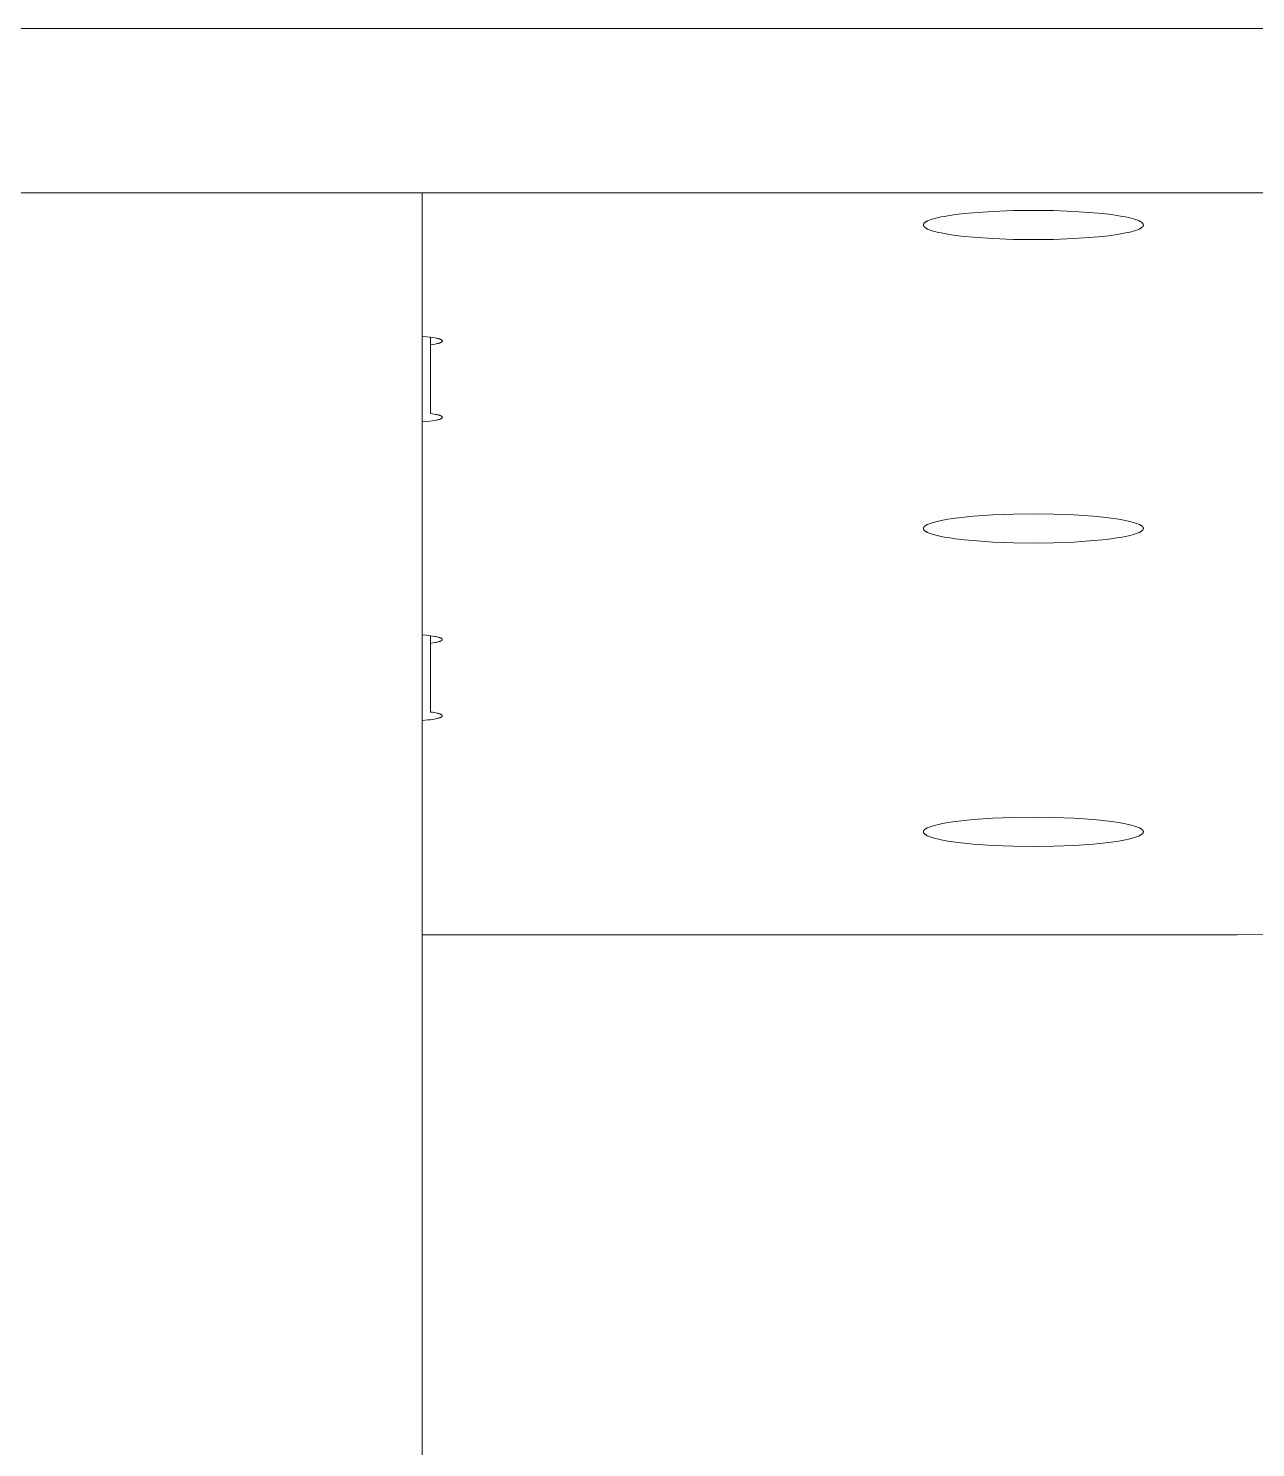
# Model space of a CAD drawing. Header units: inches. Extents: x -12 to 176, y -4 to 123.
# Drawn here: x 69.682 to 70.868, y 20.526 to 21.897 of the extents above; entities that cross this region are included whole.
import ezdxf

# ---------------------------------------------------------------- set-up
doc = ezdxf.new("R2010")
doc.units = ezdxf.units.IN
doc.layers.add('ZANO_R', color=7, linetype='Continuous', lineweight=0)

msp = doc.modelspace()

# ---------------------------------------------------------------- linework, layer by layer
at = {"layer": 'ZANO_R'}
for p, q in [((71.04722, 21.89704), (68.68502, 21.89704)), ((71.04722, 21.73815), (68.68502, 21.73815)), ((70.06297, 21.73815), (70.06297, 6.79361)), ((70.54847, 21.70923), (70.54838, 21.70915)), ((70.54857, 21.70931), (70.54847, 21.70923)), ((70.54867, 21.70939), (70.54857, 21.70931)), ((70.54878, 21.70948), (70.54867, 21.70939)), ((70.549, 21.70964), (70.54878, 21.70948)), ((70.54923, 21.7098), (70.549, 21.70964)), ((70.54949, 21.70997), (70.54923, 21.7098)), ((70.54975, 21.71013), (70.54949, 21.70997)), ((70.55004, 21.7103), (70.54975, 21.71013)), ((70.55033, 21.71046), (70.55004, 21.7103)), ((70.55065, 21.71063), (70.55033, 21.71046)), ((70.55098, 21.71079), (70.55065, 21.71063)), ((70.55133, 21.71096), (70.55098, 21.71079)), ((70.55207, 21.71129), (70.55133, 21.71096)), ((70.55288, 21.71162), (70.55207, 21.71129)), ((70.55375, 21.71194), (70.55288, 21.71162)), ((70.55469, 21.71227), (70.55375, 21.71194)), ((70.55569, 21.7126), (70.55469, 21.71227)), ((70.55676, 21.71292), (70.55569, 21.7126)), ((70.5591, 21.71356), (70.55676, 21.71292)), ((70.5617, 21.71419), (70.5591, 21.71356)), ((70.56455, 21.7148), (70.5617, 21.71419)), ((70.56765, 21.7154), (70.56455, 21.7148)), ((70.571, 21.71598), (70.56765, 21.7154)), ((70.57836, 21.71706), (70.571, 21.71598)), ((70.58652, 21.71804), (70.57836, 21.71706)), ((70.59535, 21.7189), (70.58652, 21.71804)), ((70.61439, 21.72021), (70.59535, 21.7189)), ((70.63418, 21.72097), (70.61439, 21.72021)), ((70.65352, 21.7212), (70.63418, 21.72097)), ((70.67287, 21.72097), (70.65352, 21.7212)), ((70.69265, 21.72021), (70.67287, 21.72097)), ((70.71169, 21.7189), (70.69265, 21.72021)), ((70.72052, 21.71804), (70.71169, 21.7189)), ((70.72869, 21.71706), (70.72052, 21.71804)), ((70.73605, 21.71598), (70.72869, 21.71706)), ((70.73939, 21.7154), (70.73605, 21.71598)), ((70.74249, 21.7148), (70.73939, 21.7154)), ((70.74535, 21.71419), (70.74249, 21.7148)), ((70.74795, 21.71356), (70.74535, 21.71419)), ((70.75028, 21.71292), (70.74795, 21.71356)), ((70.75135, 21.7126), (70.75028, 21.71292)), ((70.75236, 21.71227), (70.75135, 21.7126)), ((70.7533, 21.71194), (70.75236, 21.71227)), ((70.75417, 21.71162), (70.7533, 21.71194)), ((70.75498, 21.71129), (70.75417, 21.71162)), ((70.75572, 21.71096), (70.75498, 21.71129)), ((70.75607, 21.71079), (70.75572, 21.71096)), ((70.7564, 21.71063), (70.75607, 21.71079)), ((70.75671, 21.71046), (70.7564, 21.71063)), ((70.75701, 21.7103), (70.75671, 21.71046)), ((70.75729, 21.71013), (70.75701, 21.7103)), ((70.75756, 21.70997), (70.75729, 21.71013)), ((70.75781, 21.7098), (70.75756, 21.70997)), ((70.75805, 21.70964), (70.75781, 21.7098)), ((70.75827, 21.70948), (70.75805, 21.70964)), ((70.75837, 21.70939), (70.75827, 21.70948)), ((70.75847, 21.70931), (70.75837, 21.70939)), ((70.75857, 21.70923), (70.75847, 21.70931)), ((70.75866, 21.70915), (70.75857, 21.70923)), ((70.54723, 21.70722), (70.54722, 21.70715)), ((70.54722, 21.70715), (70.54722, 21.70707)), ((70.54722, 21.70707), (70.54722, 21.70699)), ((70.54722, 21.70699), (70.54723, 21.70691)), ((70.54724, 21.7073), (70.54723, 21.70722)), ((70.54723, 21.70691), (70.54724, 21.70683)), ((70.54725, 21.70738), (70.54724, 21.7073)), ((70.54724, 21.70683), (70.54725, 21.70675)), ((70.54726, 21.70746), (70.54725, 21.70738)), ((70.54725, 21.70675), (70.54726, 21.70668)), ((70.54728, 21.70754), (70.54726, 21.70746)), ((70.54726, 21.70668), (70.54728, 21.7066)), ((70.5473, 21.70762), (70.54728, 21.70754)), ((70.54728, 21.7066), (70.5473, 21.70652)), ((70.54733, 21.7077), (70.5473, 21.70762)), ((70.5473, 21.70652), (70.54733, 21.70644)), ((70.54736, 21.70778), (70.54733, 21.7077)), ((70.54733, 21.70644), (70.54736, 21.70636)), ((70.54739, 21.70786), (70.54736, 21.70778)), ((70.54736, 21.70636), (70.54739, 21.70628)), ((70.54742, 21.70794), (70.54739, 21.70786)), ((70.54739, 21.70628), (70.54742, 21.7062)), ((70.54746, 21.70802), (70.54742, 21.70794)), ((70.54742, 21.7062), (70.54746, 21.70612)), ((70.54751, 21.7081), (70.54746, 21.70802)), ((70.54746, 21.70612), (70.54751, 21.70604)), ((70.54755, 21.70818), (70.54751, 21.7081)), ((70.54751, 21.70604), (70.54755, 21.70596)), ((70.5476, 21.70826), (70.54755, 21.70818)), ((70.54755, 21.70596), (70.5476, 21.70588)), ((70.54765, 21.70834), (70.5476, 21.70826)), ((70.5476, 21.70588), (70.54765, 21.7058)), ((70.54771, 21.70842), (70.54765, 21.70834)), ((70.54765, 21.7058), (70.54771, 21.70572)), ((70.54777, 21.7085), (70.54771, 21.70842)), ((70.54771, 21.70572), (70.54777, 21.70564)), ((70.54783, 21.70858), (70.54777, 21.7085)), ((70.54777, 21.70564), (70.54783, 21.70556)), ((70.5479, 21.70866), (70.54783, 21.70858)), ((70.54783, 21.70556), (70.5479, 21.70547)), ((70.54797, 21.70874), (70.5479, 21.70866)), ((70.5479, 21.70547), (70.54797, 21.70539)), ((70.54805, 21.70882), (70.54797, 21.70874)), ((70.54797, 21.70539), (70.54805, 21.70531)), ((70.54812, 21.7089), (70.54805, 21.70882)), ((70.54805, 21.70531), (70.54812, 21.70523)), ((70.54821, 21.70899), (70.54812, 21.7089)), ((70.54812, 21.70523), (70.54821, 21.70515)), ((70.54829, 21.70907), (70.54821, 21.70899)), ((70.54821, 21.70515), (70.54829, 21.70507)), ((70.54838, 21.70915), (70.54829, 21.70907)), ((70.54829, 21.70507), (70.54838, 21.70499)), ((70.54838, 21.70499), (70.54847, 21.70491)), ((70.54847, 21.70491), (70.54857, 21.70482)), ((70.54857, 21.70482), (70.54867, 21.70474)), ((70.54867, 21.70474), (70.54878, 21.70466)), ((70.54878, 21.70466), (70.549, 21.7045)), ((70.549, 21.7045), (70.54923, 21.70433)), ((70.54923, 21.70433), (70.54949, 21.70417)), ((70.54949, 21.70417), (70.54975, 21.704)), ((70.54975, 21.704), (70.55004, 21.70384)), ((70.55004, 21.70384), (70.55033, 21.70367)), ((70.55033, 21.70367), (70.55065, 21.70351)), ((70.55065, 21.70351), (70.55098, 21.70334)), ((70.55098, 21.70334), (70.55133, 21.70318)), ((70.55133, 21.70318), (70.55207, 21.70285)), ((70.55207, 21.70285), (70.55288, 21.70252)), ((70.55288, 21.70252), (70.55375, 21.70219)), ((70.55375, 21.70219), (70.55469, 21.70186)), ((70.55469, 21.70186), (70.55569, 21.70154)), ((70.55569, 21.70154), (70.55676, 21.70122)), ((70.55676, 21.70122), (70.5591, 21.70058)), ((70.5591, 21.70058), (70.5617, 21.69995)), ((70.5617, 21.69995), (70.56455, 21.69933)), ((70.56455, 21.69933), (70.56765, 21.69874)), ((70.56765, 21.69874), (70.571, 21.69816)), ((70.571, 21.69816), (70.57836, 21.69707)), ((70.57836, 21.69707), (70.58652, 21.69609)), ((70.58652, 21.69609), (70.59535, 21.69524)), ((70.71169, 21.69524), (70.72052, 21.69609)), ((70.72052, 21.69609), (70.72869, 21.69707)), ((70.72869, 21.69707), (70.73605, 21.69816)), ((70.73605, 21.69816), (70.73939, 21.69874)), ((70.73939, 21.69874), (70.74249, 21.69933)), ((70.74249, 21.69933), (70.74535, 21.69995)), ((70.74535, 21.69995), (70.74795, 21.70058)), ((70.74795, 21.70058), (70.75028, 21.70122)), ((70.75028, 21.70122), (70.75135, 21.70154)), ((70.75135, 21.70154), (70.75236, 21.70186)), ((70.75236, 21.70186), (70.7533, 21.70219)), ((70.7533, 21.70219), (70.75417, 21.70252)), ((70.75417, 21.70252), (70.75498, 21.70285)), ((70.75498, 21.70285), (70.75572, 21.70318)), ((70.75572, 21.70318), (70.75607, 21.70334)), ((70.75607, 21.70334), (70.7564, 21.70351)), ((70.7564, 21.70351), (70.75671, 21.70367)), ((70.75671, 21.70367), (70.75701, 21.70384)), ((70.75701, 21.70384), (70.75729, 21.704)), ((70.75729, 21.704), (70.75756, 21.70417)), ((70.75756, 21.70417), (70.75781, 21.70433)), ((70.75781, 21.70433), (70.75805, 21.7045)), ((70.75805, 21.7045), (70.75827, 21.70466)), ((70.75827, 21.70466), (70.75837, 21.70474)), ((70.75837, 21.70474), (70.75847, 21.70482)), ((70.75847, 21.70482), (70.75857, 21.70491)), ((70.75857, 21.70491), (70.75866, 21.70499)), ((70.75875, 21.70907), (70.75866, 21.70915)), ((70.75866, 21.70499), (70.75875, 21.70507)), ((70.75884, 21.70899), (70.75875, 21.70907)), ((70.75875, 21.70507), (70.75884, 21.70515)), ((70.75892, 21.7089), (70.75884, 21.70899)), ((70.75884, 21.70515), (70.75892, 21.70523)), ((70.759, 21.70882), (70.75892, 21.7089)), ((70.75892, 21.70523), (70.759, 21.70531)), ((70.75907, 21.70874), (70.759, 21.70882)), ((70.759, 21.70531), (70.75907, 21.70539)), ((70.75914, 21.70866), (70.75907, 21.70874)), ((70.75907, 21.70539), (70.75914, 21.70547)), ((70.75921, 21.70858), (70.75914, 21.70866)), ((70.75914, 21.70547), (70.75921, 21.70556)), ((70.75928, 21.7085), (70.75921, 21.70858)), ((70.75921, 21.70556), (70.75928, 21.70564)), ((70.75934, 21.70842), (70.75928, 21.7085)), ((70.75928, 21.70564), (70.75934, 21.70572)), ((70.75939, 21.70834), (70.75934, 21.70842)), ((70.75934, 21.70572), (70.75939, 21.7058)), ((70.75944, 21.70826), (70.75939, 21.70834)), ((70.75939, 21.7058), (70.75944, 21.70588)), ((70.75949, 21.70818), (70.75944, 21.70826)), ((70.75944, 21.70588), (70.75949, 21.70596)), ((70.75954, 21.7081), (70.75949, 21.70818)), ((70.75949, 21.70596), (70.75954, 21.70604)), ((70.75958, 21.70802), (70.75954, 21.7081)), ((70.75954, 21.70604), (70.75958, 21.70612)), ((70.75962, 21.70794), (70.75958, 21.70802)), ((70.75958, 21.70612), (70.75962, 21.7062)), ((70.75966, 21.70786), (70.75962, 21.70794)), ((70.75962, 21.7062), (70.75966, 21.70628)), ((70.75969, 21.70778), (70.75966, 21.70786)), ((70.75966, 21.70628), (70.75969, 21.70636)), ((70.75972, 21.7077), (70.75969, 21.70778)), ((70.75969, 21.70636), (70.75972, 21.70644)), ((70.75974, 21.70762), (70.75972, 21.7077)), ((70.75972, 21.70644), (70.75974, 21.70652)), ((70.75976, 21.70754), (70.75974, 21.70762)), ((70.75974, 21.70652), (70.75976, 21.7066)), ((70.75978, 21.70746), (70.75976, 21.70754)), ((70.75976, 21.7066), (70.75978, 21.70668)), ((70.7598, 21.70738), (70.75978, 21.70746)), ((70.75978, 21.70668), (70.7598, 21.70675)), ((70.75981, 21.7073), (70.7598, 21.70738)), ((70.7598, 21.70675), (70.75981, 21.70683)), ((70.75982, 21.70722), (70.75981, 21.7073)), ((70.75981, 21.70683), (70.75982, 21.70691)), ((70.75982, 21.70715), (70.75982, 21.70722)), ((70.75982, 21.70707), (70.75982, 21.70715)), ((70.75982, 21.70699), (70.75982, 21.70707)), ((70.75982, 21.70691), (70.75982, 21.70699)), ((70.59535, 21.69524), (70.61439, 21.69392)), ((70.61439, 21.69392), (70.63418, 21.69317)), ((70.63418, 21.69317), (70.65352, 21.69293)), ((70.65352, 21.69293), (70.67287, 21.69317)), ((70.67287, 21.69317), (70.69265, 21.69392)), ((70.69265, 21.69392), (70.71169, 21.69524)), ((70.06691, 21.59915), (70.06297, 21.5995)), ((70.07084, 21.59869), (70.06691, 21.59915)), ((70.07084, 21.59869), (70.07084, 21.59129)), ((70.07323, 21.59835), (70.07084, 21.59869)), ((70.07084, 21.59129), (70.07323, 21.59164)), ((70.07084, 21.52495), (70.07084, 21.59129)), ((70.07545, 21.59796), (70.07323, 21.59835)), ((70.07323, 21.59164), (70.07545, 21.59202)), ((70.07647, 21.59775), (70.07545, 21.59796)), ((70.07545, 21.59202), (70.07647, 21.59223)), ((70.07743, 21.59753), (70.07647, 21.59775)), ((70.07647, 21.59223), (70.07743, 21.59245)), ((70.07832, 21.59731), (70.07743, 21.59753)), ((70.07743, 21.59245), (70.07832, 21.59268)), ((70.07914, 21.59707), (70.07832, 21.59731)), ((70.07832, 21.59268), (70.07914, 21.59291)), ((70.07952, 21.59695), (70.07914, 21.59707)), ((70.07914, 21.59291), (70.07952, 21.59303)), ((70.07987, 21.59683), (70.07952, 21.59695)), ((70.07952, 21.59303), (70.07987, 21.59315)), ((70.08021, 21.5967), (70.07987, 21.59683)), ((70.07987, 21.59315), (70.08021, 21.59328)), ((70.08052, 21.59658), (70.08021, 21.5967)), ((70.08021, 21.59328), (70.08052, 21.5934)), ((70.08081, 21.59645), (70.08052, 21.59658)), ((70.08052, 21.5934), (70.08081, 21.59353)), ((70.08095, 21.59639), (70.08081, 21.59645)), ((70.08081, 21.59353), (70.08095, 21.59359)), ((70.08108, 21.59632), (70.08095, 21.59639)), ((70.08095, 21.59359), (70.08108, 21.59366)), ((70.0812, 21.59626), (70.08108, 21.59632)), ((70.08108, 21.59366), (70.0812, 21.59372)), ((70.08132, 21.59619), (70.0812, 21.59626)), ((70.0812, 21.59372), (70.08132, 21.59379)), ((70.08143, 21.59613), (70.08132, 21.59619)), ((70.08132, 21.59379), (70.08143, 21.59385)), ((70.08154, 21.59606), (70.08143, 21.59613)), ((70.08143, 21.59385), (70.08154, 21.59392)), ((70.08164, 21.596), (70.08154, 21.59606)), ((70.08154, 21.59392), (70.08164, 21.59398)), ((70.08173, 21.59593), (70.08164, 21.596)), ((70.08164, 21.59398), (70.08173, 21.59405)), ((70.08178, 21.5959), (70.08173, 21.59593)), ((70.08173, 21.59405), (70.08178, 21.59408)), ((70.08182, 21.59587), (70.08178, 21.5959)), ((70.08178, 21.59408), (70.08182, 21.59412)), ((70.08186, 21.59583), (70.08182, 21.59587)), ((70.08182, 21.59412), (70.08186, 21.59415)), ((70.0819, 21.5958), (70.08186, 21.59583)), ((70.08186, 21.59415), (70.0819, 21.59418)), ((70.08194, 21.59577), (70.0819, 21.5958)), ((70.0819, 21.59418), (70.08194, 21.59422)), ((70.08198, 21.59573), (70.08194, 21.59577)), ((70.08194, 21.59422), (70.08198, 21.59425)), ((70.08201, 21.5957), (70.08198, 21.59573)), ((70.08198, 21.59425), (70.08201, 21.59428)), ((70.08205, 21.59567), (70.08201, 21.5957)), ((70.08201, 21.59428), (70.08205, 21.59432)), ((70.08208, 21.59563), (70.08205, 21.59567)), ((70.08205, 21.59432), (70.08208, 21.59435)), ((70.08211, 21.5956), (70.08208, 21.59563)), ((70.08208, 21.59435), (70.08211, 21.59438)), ((70.08214, 21.59557), (70.08211, 21.5956)), ((70.08211, 21.59438), (70.08214, 21.59442)), ((70.08217, 21.59553), (70.08214, 21.59557)), ((70.08214, 21.59442), (70.08217, 21.59445)), ((70.08219, 21.5955), (70.08217, 21.59553)), ((70.08217, 21.59445), (70.08219, 21.59448)), ((70.08221, 21.59546), (70.08219, 21.5955)), ((70.08219, 21.59448), (70.08221, 21.59452)), ((70.08224, 21.59543), (70.08221, 21.59546)), ((70.08221, 21.59452), (70.08224, 21.59455)), ((70.08226, 21.5954), (70.08224, 21.59543)), ((70.08224, 21.59455), (70.08226, 21.59459)), ((70.08228, 21.59536), (70.08226, 21.5954)), ((70.08226, 21.59459), (70.08228, 21.59462)), ((70.08229, 21.59533), (70.08228, 21.59536)), ((70.08228, 21.59462), (70.08229, 21.59465)), ((70.08231, 21.5953), (70.08229, 21.59533)), ((70.08229, 21.59465), (70.08231, 21.59469)), ((70.08232, 21.59526), (70.08231, 21.5953)), ((70.08231, 21.59469), (70.08232, 21.59472)), ((70.08234, 21.59523), (70.08232, 21.59526)), ((70.08232, 21.59472), (70.08234, 21.59475)), ((70.08235, 21.59519), (70.08234, 21.59523)), ((70.08234, 21.59475), (70.08235, 21.59479)), ((70.08236, 21.59516), (70.08235, 21.59519)), ((70.08235, 21.59479), (70.08236, 21.59482)), ((70.08236, 21.59513), (70.08236, 21.59516)), ((70.08237, 21.59509), (70.08236, 21.59513)), ((70.08236, 21.59486), (70.08237, 21.59489)), ((70.08236, 21.59482), (70.08236, 21.59486)), ((70.08237, 21.59506), (70.08237, 21.59509)), ((70.08238, 21.59502), (70.08237, 21.59506)), ((70.08237, 21.59492), (70.08238, 21.59496)), ((70.08237, 21.59489), (70.08237, 21.59492)), ((70.08238, 21.59499), (70.08238, 21.59502)), ((70.08238, 21.59496), (70.08238, 21.59499)), ((70.06297, 21.51673), (70.0683, 21.51723)), ((70.0683, 21.51723), (70.0707, 21.51752)), ((70.0707, 21.51752), (70.0729, 21.51784)), ((70.07273, 21.52468), (70.07084, 21.52495)), ((70.0745, 21.52439), (70.07273, 21.52468)), ((70.0729, 21.51784), (70.07487, 21.51817)), ((70.07613, 21.52407), (70.0745, 21.52439)), ((70.07487, 21.51817), (70.07661, 21.51852)), ((70.07689, 21.52391), (70.07613, 21.52407)), ((70.07661, 21.51852), (70.07739, 21.5187)), ((70.07761, 21.52374), (70.07689, 21.52391)), ((70.07739, 21.5187), (70.07812, 21.51888)), ((70.07828, 21.52357), (70.07761, 21.52374)), ((70.07812, 21.51888), (70.07878, 21.51906)), ((70.07891, 21.52339), (70.07828, 21.52357)), ((70.07878, 21.51906), (70.07938, 21.51924)), ((70.07949, 21.52321), (70.07891, 21.52339)), ((70.07938, 21.51924), (70.07988, 21.51941)), ((70.08002, 21.52303), (70.07949, 21.52321)), ((70.07988, 21.51941), (70.08012, 21.5195)), ((70.08027, 21.52294), (70.08002, 21.52303)), ((70.08012, 21.5195), (70.08035, 21.51959)), ((70.0805, 21.52284), (70.08027, 21.52294)), ((70.08035, 21.51959), (70.08056, 21.51967)), ((70.08072, 21.52275), (70.0805, 21.52284)), ((70.08056, 21.51967), (70.08077, 21.51976)), ((70.08093, 21.52265), (70.08072, 21.52275)), ((70.08077, 21.51976), (70.08096, 21.51985)), ((70.08112, 21.52256), (70.08093, 21.52265)), ((70.08096, 21.51985), (70.08114, 21.51994)), ((70.0813, 21.52246), (70.08112, 21.52256)), ((70.08114, 21.51994), (70.08131, 21.52004)), ((70.08139, 21.52241), (70.0813, 21.52246)), ((70.08131, 21.52004), (70.08139, 21.52008)), ((70.08147, 21.52236), (70.08139, 21.52241)), ((70.08139, 21.52008), (70.08147, 21.52013)), ((70.08155, 21.52231), (70.08147, 21.52236)), ((70.08147, 21.52013), (70.08155, 21.52018)), ((70.08162, 21.52227), (70.08155, 21.52231)), ((70.08155, 21.52018), (70.08162, 21.52022)), ((70.08169, 21.52222), (70.08162, 21.52227)), ((70.08162, 21.52022), (70.08169, 21.52027)), ((70.08176, 21.52217), (70.08169, 21.52222)), ((70.08169, 21.52027), (70.08175, 21.52032)), ((70.08175, 21.52032), (70.08181, 21.52036)), ((70.08182, 21.52212), (70.08176, 21.52217)), ((70.08181, 21.52036), (70.08187, 21.52041)), ((70.08188, 21.52207), (70.08182, 21.52212)), ((70.08187, 21.52041), (70.08193, 21.52046)), ((70.08194, 21.52202), (70.08188, 21.52207)), ((70.08193, 21.52046), (70.08198, 21.52051)), ((70.08199, 21.52197), (70.08194, 21.52202)), ((70.08198, 21.52051), (70.08203, 21.52055)), ((70.08202, 21.52195), (70.08199, 21.52197)), ((70.08204, 21.52192), (70.08202, 21.52195)), ((70.08203, 21.52055), (70.08205, 21.52058)), ((70.08207, 21.5219), (70.08204, 21.52192)), ((70.08205, 21.52058), (70.08208, 21.5206)), ((70.08209, 21.52187), (70.08207, 21.5219)), ((70.08208, 21.5206), (70.0821, 21.52063)), ((70.08211, 21.52185), (70.08209, 21.52187)), ((70.0821, 21.52063), (70.08212, 21.52065)), ((70.08213, 21.52183), (70.08211, 21.52185)), ((70.08212, 21.52065), (70.08214, 21.52067)), ((70.08215, 21.5218), (70.08213, 21.52183)), ((70.08214, 21.52067), (70.08216, 21.5207)), ((70.08217, 21.52178), (70.08215, 21.5218)), ((70.08216, 21.5207), (70.08218, 21.52072)), ((70.08219, 21.52175), (70.08217, 21.52178)), ((70.08218, 21.52072), (70.0822, 21.52075)), ((70.08221, 21.52173), (70.08219, 21.52175)), ((70.0822, 21.52075), (70.08221, 21.52077)), ((70.08223, 21.5217), (70.08221, 21.52173)), ((70.08221, 21.52077), (70.08223, 21.52079)), ((70.08224, 21.52168), (70.08223, 21.5217)), ((70.08223, 21.52079), (70.08225, 21.52082)), ((70.08226, 21.52165), (70.08224, 21.52168)), ((70.08225, 21.52082), (70.08226, 21.52084)), ((70.08227, 21.52163), (70.08226, 21.52165)), ((70.08226, 21.52084), (70.08227, 21.52087)), ((70.08228, 21.5216), (70.08227, 21.52163)), ((70.08227, 21.52087), (70.08229, 21.52089)), ((70.0823, 21.52158), (70.08228, 21.5216)), ((70.08229, 21.52089), (70.0823, 21.52092)), ((70.08231, 21.52155), (70.0823, 21.52158)), ((70.0823, 21.52092), (70.08231, 21.52094)), ((70.08232, 21.52153), (70.08231, 21.52155)), ((70.08231, 21.52094), (70.08232, 21.52096)), ((70.08233, 21.5215), (70.08232, 21.52153)), ((70.08232, 21.52096), (70.08233, 21.52099)), ((70.08234, 21.52148), (70.08233, 21.5215)), ((70.08233, 21.52099), (70.08234, 21.52101)), ((70.08234, 21.52146), (70.08234, 21.52148)), ((70.08235, 21.52143), (70.08234, 21.52146)), ((70.08234, 21.52101), (70.08235, 21.52104)), ((70.08236, 21.52141), (70.08235, 21.52143)), ((70.08235, 21.52106), (70.08236, 21.52109)), ((70.08235, 21.52104), (70.08235, 21.52106)), ((70.08236, 21.52138), (70.08236, 21.52141)), ((70.08237, 21.52136), (70.08236, 21.52138)), ((70.08236, 21.52111), (70.08237, 21.52114)), ((70.08236, 21.52109), (70.08236, 21.52111)), ((70.08237, 21.52133), (70.08237, 21.52136)), ((70.08237, 21.52131), (70.08237, 21.52133)), ((70.08237, 21.52128), (70.08237, 21.52131)), ((70.08238, 21.52126), (70.08237, 21.52128)), ((70.08237, 21.52118), (70.08238, 21.52121)), ((70.08237, 21.52116), (70.08237, 21.52118)), ((70.08237, 21.52114), (70.08237, 21.52116)), ((70.08238, 21.52123), (70.08238, 21.52126)), ((70.08238, 21.52121), (70.08238, 21.52123)), ((70.56455, 21.42161), (70.5617, 21.421)), ((70.56765, 21.42221), (70.56455, 21.42161)), ((70.571, 21.42279), (70.56765, 21.42221)), ((70.57836, 21.42388), (70.571, 21.42279)), ((70.58652, 21.42485), (70.57836, 21.42388)), ((70.59535, 21.42571), (70.58652, 21.42485)), ((70.61439, 21.42702), (70.59535, 21.42571)), ((70.63418, 21.42778), (70.61439, 21.42702)), ((70.65352, 21.42802), (70.63418, 21.42778)), ((70.67287, 21.42778), (70.65352, 21.42802)), ((70.69265, 21.42702), (70.67287, 21.42778)), ((70.71169, 21.42571), (70.69265, 21.42702)), ((70.72052, 21.42485), (70.71169, 21.42571)), ((70.72869, 21.42388), (70.72052, 21.42485)), ((70.73605, 21.42279), (70.72869, 21.42388)), ((70.73939, 21.42221), (70.73605, 21.42279)), ((70.74249, 21.42161), (70.73939, 21.42221)), ((70.74535, 21.421), (70.74249, 21.42161)), ((70.54723, 21.41404), (70.54722, 21.41396)), ((70.54722, 21.41396), (70.54722, 21.41388)), ((70.54722, 21.41388), (70.54722, 21.4138)), ((70.54722, 21.4138), (70.54723, 21.41372)), ((70.54724, 21.41411), (70.54723, 21.41404)), ((70.54723, 21.41372), (70.54724, 21.41364)), ((70.54725, 21.41419), (70.54724, 21.41411)), ((70.54724, 21.41364), (70.54725, 21.41357)), ((70.54726, 21.41427), (70.54725, 21.41419)), ((70.54725, 21.41357), (70.54726, 21.41349)), ((70.54728, 21.41435), (70.54726, 21.41427)), ((70.54726, 21.41349), (70.54728, 21.41341)), ((70.5473, 21.41443), (70.54728, 21.41435)), ((70.54728, 21.41341), (70.5473, 21.41333)), ((70.54733, 21.41451), (70.5473, 21.41443)), ((70.5473, 21.41333), (70.54733, 21.41325)), ((70.54736, 21.41459), (70.54733, 21.41451)), ((70.54733, 21.41325), (70.54736, 21.41317)), ((70.54739, 21.41467), (70.54736, 21.41459)), ((70.54736, 21.41317), (70.54739, 21.41309)), ((70.54742, 21.41475), (70.54739, 21.41467)), ((70.54739, 21.41309), (70.54742, 21.41301)), ((70.54746, 21.41483), (70.54742, 21.41475)), ((70.54742, 21.41301), (70.54746, 21.41293)), ((70.54751, 21.41491), (70.54746, 21.41483)), ((70.54746, 21.41293), (70.54751, 21.41285)), ((70.54755, 21.41499), (70.54751, 21.41491)), ((70.54751, 21.41285), (70.54755, 21.41277)), ((70.5476, 21.41507), (70.54755, 21.41499)), ((70.54755, 21.41277), (70.5476, 21.41269)), ((70.54765, 21.41515), (70.5476, 21.41507)), ((70.5476, 21.41269), (70.54765, 21.41261)), ((70.54771, 21.41523), (70.54765, 21.41515)), ((70.54765, 21.41261), (70.54771, 21.41253)), ((70.54777, 21.41531), (70.54771, 21.41523)), ((70.54771, 21.41253), (70.54777, 21.41245)), ((70.54783, 21.41539), (70.54777, 21.41531)), ((70.54777, 21.41245), (70.54783, 21.41237)), ((70.5479, 21.41547), (70.54783, 21.41539)), ((70.54783, 21.41237), (70.5479, 21.41229)), ((70.54797, 21.41555), (70.5479, 21.41547)), ((70.5479, 21.41229), (70.54797, 21.41221)), ((70.54805, 21.41564), (70.54797, 21.41555)), ((70.54797, 21.41221), (70.54805, 21.41212)), ((70.54812, 21.41572), (70.54805, 21.41564)), ((70.54805, 21.41212), (70.54812, 21.41204)), ((70.54821, 21.4158), (70.54812, 21.41572)), ((70.54812, 21.41204), (70.54821, 21.41196)), ((70.54829, 21.41588), (70.54821, 21.4158)), ((70.54821, 21.41196), (70.54829, 21.41188)), ((70.54838, 21.41596), (70.54829, 21.41588)), ((70.54829, 21.41188), (70.54838, 21.4118)), ((70.54847, 21.41604), (70.54838, 21.41596)), ((70.54838, 21.4118), (70.54847, 21.41172)), ((70.54857, 21.41612), (70.54847, 21.41604)), ((70.54847, 21.41172), (70.54857, 21.41164)), ((70.54867, 21.41621), (70.54857, 21.41612)), ((70.54857, 21.41164), (70.54867, 21.41155)), ((70.54878, 21.41629), (70.54867, 21.41621)), ((70.54867, 21.41155), (70.54878, 21.41147)), ((70.549, 21.41645), (70.54878, 21.41629)), ((70.54878, 21.41147), (70.549, 21.41131)), ((70.54923, 21.41662), (70.549, 21.41645)), ((70.549, 21.41131), (70.54923, 21.41114)), ((70.54949, 21.41678), (70.54923, 21.41662)), ((70.54923, 21.41114), (70.54949, 21.41098)), ((70.54975, 21.41694), (70.54949, 21.41678)), ((70.54949, 21.41098), (70.54975, 21.41081)), ((70.55004, 21.41711), (70.54975, 21.41694)), ((70.54975, 21.41081), (70.55004, 21.41065)), ((70.55033, 21.41727), (70.55004, 21.41711)), ((70.55004, 21.41065), (70.55033, 21.41048)), ((70.55065, 21.41744), (70.55033, 21.41727)), ((70.55033, 21.41048), (70.55065, 21.41032)), ((70.55098, 21.4176), (70.55065, 21.41744)), ((70.55065, 21.41032), (70.55098, 21.41015)), ((70.55133, 21.41777), (70.55098, 21.4176)), ((70.55098, 21.41015), (70.55133, 21.40999)), ((70.55207, 21.4181), (70.55133, 21.41777)), ((70.55133, 21.40999), (70.55207, 21.40966)), ((70.55288, 21.41843), (70.55207, 21.4181)), ((70.55207, 21.40966), (70.55288, 21.40933)), ((70.55375, 21.41876), (70.55288, 21.41843)), ((70.55288, 21.40933), (70.55375, 21.409)), ((70.55469, 21.41908), (70.55375, 21.41876)), ((70.55375, 21.409), (70.55469, 21.40868)), ((70.55569, 21.41941), (70.55469, 21.41908)), ((70.55469, 21.40868), (70.55569, 21.40835)), ((70.55676, 21.41973), (70.55569, 21.41941)), ((70.55569, 21.40835), (70.55676, 21.40803)), ((70.5591, 21.42037), (70.55676, 21.41973)), ((70.55676, 21.40803), (70.5591, 21.40739)), ((70.5617, 21.421), (70.5591, 21.42037)), ((70.74795, 21.42037), (70.74535, 21.421)), ((70.75028, 21.41973), (70.74795, 21.42037)), ((70.74795, 21.40739), (70.75028, 21.40803)), ((70.75135, 21.41941), (70.75028, 21.41973)), ((70.75028, 21.40803), (70.75135, 21.40835)), ((70.75236, 21.41908), (70.75135, 21.41941)), ((70.75135, 21.40835), (70.75236, 21.40868)), ((70.7533, 21.41876), (70.75236, 21.41908)), ((70.75236, 21.40868), (70.7533, 21.409)), ((70.75417, 21.41843), (70.7533, 21.41876)), ((70.7533, 21.409), (70.75417, 21.40933)), ((70.75498, 21.4181), (70.75417, 21.41843)), ((70.75417, 21.40933), (70.75498, 21.40966)), ((70.75572, 21.41777), (70.75498, 21.4181)), ((70.75498, 21.40966), (70.75572, 21.40999)), ((70.75607, 21.4176), (70.75572, 21.41777)), ((70.75572, 21.40999), (70.75607, 21.41015)), ((70.7564, 21.41744), (70.75607, 21.4176)), ((70.75607, 21.41015), (70.7564, 21.41032)), ((70.75671, 21.41727), (70.7564, 21.41744)), ((70.7564, 21.41032), (70.75671, 21.41048)), ((70.75701, 21.41711), (70.75671, 21.41727)), ((70.75671, 21.41048), (70.75701, 21.41065)), ((70.75729, 21.41694), (70.75701, 21.41711)), ((70.75701, 21.41065), (70.75729, 21.41081)), ((70.75756, 21.41678), (70.75729, 21.41694)), ((70.75729, 21.41081), (70.75756, 21.41098)), ((70.75781, 21.41662), (70.75756, 21.41678)), ((70.75756, 21.41098), (70.75781, 21.41114)), ((70.75805, 21.41645), (70.75781, 21.41662)), ((70.75781, 21.41114), (70.75805, 21.41131)), ((70.75827, 21.41629), (70.75805, 21.41645)), ((70.75805, 21.41131), (70.75827, 21.41147)), ((70.75837, 21.41621), (70.75827, 21.41629)), ((70.75827, 21.41147), (70.75837, 21.41155)), ((70.75847, 21.41612), (70.75837, 21.41621)), ((70.75837, 21.41155), (70.75847, 21.41164)), ((70.75857, 21.41604), (70.75847, 21.41612)), ((70.75847, 21.41164), (70.75857, 21.41172)), ((70.75866, 21.41596), (70.75857, 21.41604)), ((70.75857, 21.41172), (70.75866, 21.4118)), ((70.75875, 21.41588), (70.75866, 21.41596)), ((70.75866, 21.4118), (70.75875, 21.41188)), ((70.75884, 21.4158), (70.75875, 21.41588)), ((70.75875, 21.41188), (70.75884, 21.41196)), ((70.75892, 21.41572), (70.75884, 21.4158)), ((70.75884, 21.41196), (70.75892, 21.41204)), ((70.759, 21.41564), (70.75892, 21.41572)), ((70.75892, 21.41204), (70.759, 21.41212)), ((70.75907, 21.41555), (70.759, 21.41564)), ((70.759, 21.41212), (70.75907, 21.41221)), ((70.75914, 21.41547), (70.75907, 21.41555)), ((70.75907, 21.41221), (70.75914, 21.41229)), ((70.75921, 21.41539), (70.75914, 21.41547)), ((70.75914, 21.41229), (70.75921, 21.41237)), ((70.75928, 21.41531), (70.75921, 21.41539)), ((70.75921, 21.41237), (70.75928, 21.41245)), ((70.75934, 21.41523), (70.75928, 21.41531)), ((70.75928, 21.41245), (70.75934, 21.41253)), ((70.75939, 21.41515), (70.75934, 21.41523)), ((70.75934, 21.41253), (70.75939, 21.41261)), ((70.75944, 21.41507), (70.75939, 21.41515)), ((70.75939, 21.41261), (70.75944, 21.41269)), ((70.75949, 21.41499), (70.75944, 21.41507)), ((70.75944, 21.41269), (70.75949, 21.41277)), ((70.75954, 21.41491), (70.75949, 21.41499)), ((70.75949, 21.41277), (70.75954, 21.41285)), ((70.75958, 21.41483), (70.75954, 21.41491)), ((70.75954, 21.41285), (70.75958, 21.41293)), ((70.75962, 21.41475), (70.75958, 21.41483)), ((70.75958, 21.41293), (70.75962, 21.41301)), ((70.75966, 21.41467), (70.75962, 21.41475)), ((70.75962, 21.41301), (70.75966, 21.41309)), ((70.75969, 21.41459), (70.75966, 21.41467)), ((70.75966, 21.41309), (70.75969, 21.41317)), ((70.75972, 21.41451), (70.75969, 21.41459)), ((70.75969, 21.41317), (70.75972, 21.41325)), ((70.75974, 21.41443), (70.75972, 21.41451)), ((70.75972, 21.41325), (70.75974, 21.41333)), ((70.75976, 21.41435), (70.75974, 21.41443)), ((70.75974, 21.41333), (70.75976, 21.41341)), ((70.75978, 21.41427), (70.75976, 21.41435)), ((70.75976, 21.41341), (70.75978, 21.41349)), ((70.7598, 21.41419), (70.75978, 21.41427)), ((70.75978, 21.41349), (70.7598, 21.41357)), ((70.75981, 21.41411), (70.7598, 21.41419)), ((70.7598, 21.41357), (70.75981, 21.41364)), ((70.75982, 21.41404), (70.75981, 21.41411)), ((70.75981, 21.41364), (70.75982, 21.41372)), ((70.75982, 21.41396), (70.75982, 21.41404)), ((70.75982, 21.41388), (70.75982, 21.41396)), ((70.75982, 21.4138), (70.75982, 21.41388)), ((70.75982, 21.41372), (70.75982, 21.4138)), ((70.5591, 21.40739), (70.5617, 21.40676)), ((70.5617, 21.40676), (70.56455, 21.40614)), ((70.56455, 21.40614), (70.56765, 21.40555)), ((70.56765, 21.40555), (70.571, 21.40497)), ((70.571, 21.40497), (70.57836, 21.40388)), ((70.57836, 21.40388), (70.58652, 21.40291)), ((70.58652, 21.40291), (70.59535, 21.40205)), ((70.59535, 21.40205), (70.61439, 21.40074)), ((70.61439, 21.40074), (70.63418, 21.39998)), ((70.63418, 21.39998), (70.65352, 21.39974)), ((70.65352, 21.39974), (70.67287, 21.39998)), ((70.67287, 21.39998), (70.69265, 21.40074)), ((70.69265, 21.40074), (70.71169, 21.40205)), ((70.71169, 21.40205), (70.72052, 21.40291)), ((70.72052, 21.40291), (70.72869, 21.40388)), ((70.72869, 21.40388), (70.73605, 21.40497)), ((70.73605, 21.40497), (70.73939, 21.40555)), ((70.73939, 21.40555), (70.74249, 21.40614)), ((70.74249, 21.40614), (70.74535, 21.40676)), ((70.74535, 21.40676), (70.74795, 21.40739)), ((70.06691, 21.31067), (70.06297, 21.31103)), ((70.07084, 21.31022), (70.06691, 21.31067)), ((70.07084, 21.30281), (70.07084, 21.31022)), ((70.07323, 21.30987), (70.07084, 21.31022)), ((70.07084, 21.30281), (70.07323, 21.30316)), ((70.07084, 21.23647), (70.07084, 21.30281)), ((70.07545, 21.30948), (70.07323, 21.30987)), ((70.07323, 21.30316), (70.07545, 21.30355)), ((70.07647, 21.30927), (70.07545, 21.30948)), ((70.07545, 21.30355), (70.07647, 21.30376)), ((70.07743, 21.30905), (70.07647, 21.30927)), ((70.07647, 21.30376), (70.07743, 21.30397)), ((70.07832, 21.30883), (70.07743, 21.30905)), ((70.07743, 21.30397), (70.07832, 21.3042)), ((70.07914, 21.30859), (70.07832, 21.30883)), ((70.07832, 21.3042), (70.07914, 21.30444)), ((70.07952, 21.30847), (70.07914, 21.30859)), ((70.07914, 21.30444), (70.07952, 21.30456)), ((70.07987, 21.30835), (70.07952, 21.30847)), ((70.07952, 21.30456), (70.07987, 21.30468)), ((70.08021, 21.30823), (70.07987, 21.30835)), ((70.07987, 21.30468), (70.08021, 21.3048)), ((70.08052, 21.3081), (70.08021, 21.30823)), ((70.08021, 21.3048), (70.08052, 21.30493)), ((70.08081, 21.30798), (70.08052, 21.3081)), ((70.08052, 21.30493), (70.08081, 21.30505)), ((70.08095, 21.30791), (70.08081, 21.30798)), ((70.08081, 21.30505), (70.08095, 21.30512)), ((70.08108, 21.30785), (70.08095, 21.30791)), ((70.08095, 21.30512), (70.08108, 21.30518)), ((70.0812, 21.30778), (70.08108, 21.30785)), ((70.08108, 21.30518), (70.0812, 21.30525)), ((70.08132, 21.30772), (70.0812, 21.30778)), ((70.0812, 21.30525), (70.08132, 21.30531)), ((70.08143, 21.30765), (70.08132, 21.30772)), ((70.08132, 21.30531), (70.08143, 21.30538)), ((70.08154, 21.30759), (70.08143, 21.30765)), ((70.08143, 21.30538), (70.08154, 21.30544)), ((70.08164, 21.30752), (70.08154, 21.30759)), ((70.08154, 21.30544), (70.08164, 21.30551)), ((70.08173, 21.30746), (70.08164, 21.30752)), ((70.08164, 21.30551), (70.08173, 21.30557)), ((70.08178, 21.30742), (70.08173, 21.30746)), ((70.08173, 21.30557), (70.08178, 21.30561)), ((70.08182, 21.30739), (70.08178, 21.30742)), ((70.08178, 21.30561), (70.08182, 21.30564)), ((70.08186, 21.30736), (70.08182, 21.30739)), ((70.08182, 21.30564), (70.08186, 21.30567)), ((70.0819, 21.30732), (70.08186, 21.30736)), ((70.08186, 21.30567), (70.0819, 21.30571)), ((70.08194, 21.30729), (70.0819, 21.30732)), ((70.0819, 21.30571), (70.08194, 21.30574)), ((70.08198, 21.30726), (70.08194, 21.30729)), ((70.08194, 21.30574), (70.08198, 21.30577)), ((70.08201, 21.30722), (70.08198, 21.30726)), ((70.08198, 21.30577), (70.08201, 21.30581)), ((70.08205, 21.30719), (70.08201, 21.30722)), ((70.08201, 21.30581), (70.08205, 21.30584)), ((70.08208, 21.30716), (70.08205, 21.30719)), ((70.08205, 21.30584), (70.08208, 21.30587)), ((70.08211, 21.30712), (70.08208, 21.30716)), ((70.08208, 21.30587), (70.08211, 21.30591)), ((70.08214, 21.30709), (70.08211, 21.30712)), ((70.08211, 21.30591), (70.08214, 21.30594)), ((70.08217, 21.30706), (70.08214, 21.30709)), ((70.08214, 21.30594), (70.08217, 21.30597)), ((70.08219, 21.30702), (70.08217, 21.30706)), ((70.08217, 21.30597), (70.08219, 21.30601)), ((70.08221, 21.30699), (70.08219, 21.30702)), ((70.08219, 21.30601), (70.08221, 21.30604)), ((70.08224, 21.30695), (70.08221, 21.30699)), ((70.08221, 21.30604), (70.08224, 21.30607)), ((70.08226, 21.30692), (70.08224, 21.30695)), ((70.08224, 21.30607), (70.08226, 21.30611)), ((70.08228, 21.30689), (70.08226, 21.30692)), ((70.08226, 21.30611), (70.08228, 21.30614)), ((70.08229, 21.30685), (70.08228, 21.30689)), ((70.08228, 21.30614), (70.08229, 21.30618)), ((70.08231, 21.30682), (70.08229, 21.30685)), ((70.08229, 21.30618), (70.08231, 21.30621)), ((70.08232, 21.30679), (70.08231, 21.30682)), ((70.08231, 21.30621), (70.08232, 21.30624)), ((70.08234, 21.30675), (70.08232, 21.30679)), ((70.08232, 21.30624), (70.08234, 21.30628)), ((70.08235, 21.30672), (70.08234, 21.30675)), ((70.08234, 21.30628), (70.08235, 21.30631)), ((70.08236, 21.30668), (70.08235, 21.30672)), ((70.08235, 21.30631), (70.08236, 21.30635)), ((70.08236, 21.30665), (70.08236, 21.30668)), ((70.08237, 21.30662), (70.08236, 21.30665)), ((70.08236, 21.30638), (70.08237, 21.30641)), ((70.08236, 21.30635), (70.08236, 21.30638)), ((70.08237, 21.30658), (70.08237, 21.30662)), ((70.08238, 21.30655), (70.08237, 21.30658)), ((70.08237, 21.30645), (70.08238, 21.30648)), ((70.08237, 21.30641), (70.08237, 21.30645)), ((70.08238, 21.30651), (70.08238, 21.30655)), ((70.08238, 21.30648), (70.08238, 21.30651)), ((70.0707, 21.22905), (70.0729, 21.22936)), ((70.07273, 21.2362), (70.07084, 21.23647)), ((70.0745, 21.23591), (70.07273, 21.2362)), ((70.0729, 21.22936), (70.07487, 21.22969)), ((70.07613, 21.2356), (70.0745, 21.23591)), ((70.07487, 21.22969), (70.07661, 21.23004)), ((70.07689, 21.23543), (70.07613, 21.2356)), ((70.07661, 21.23004), (70.07739, 21.23022)), ((70.07761, 21.23527), (70.07689, 21.23543)), ((70.07739, 21.23022), (70.07812, 21.2304)), ((70.07828, 21.23509), (70.07761, 21.23527)), ((70.07812, 21.2304), (70.07878, 21.23058)), ((70.07891, 21.23492), (70.07828, 21.23509)), ((70.07878, 21.23058), (70.07938, 21.23076)), ((70.07949, 21.23474), (70.07891, 21.23492)), ((70.07938, 21.23076), (70.07988, 21.23093)), ((70.08002, 21.23455), (70.07949, 21.23474)), ((70.07988, 21.23093), (70.08012, 21.23102)), ((70.08027, 21.23446), (70.08002, 21.23455)), ((70.08012, 21.23102), (70.08035, 21.23111)), ((70.0805, 21.23437), (70.08027, 21.23446)), ((70.08035, 21.23111), (70.08056, 21.2312)), ((70.08072, 21.23427), (70.0805, 21.23437)), ((70.08056, 21.2312), (70.08077, 21.23129)), ((70.08093, 21.23418), (70.08072, 21.23427)), ((70.08077, 21.23129), (70.08096, 21.23138)), ((70.08112, 21.23408), (70.08093, 21.23418)), ((70.08096, 21.23138), (70.08114, 21.23147)), ((70.0813, 21.23398), (70.08112, 21.23408)), ((70.08114, 21.23147), (70.08131, 21.23156)), ((70.08139, 21.23394), (70.0813, 21.23398)), ((70.08131, 21.23156), (70.08139, 21.23161)), ((70.08147, 21.23389), (70.08139, 21.23394)), ((70.08139, 21.23161), (70.08147, 21.23165)), ((70.08155, 21.23384), (70.08147, 21.23389)), ((70.08147, 21.23165), (70.08155, 21.2317)), ((70.08162, 21.23379), (70.08155, 21.23384)), ((70.08155, 21.2317), (70.08162, 21.23175)), ((70.08169, 21.23374), (70.08162, 21.23379)), ((70.08162, 21.23175), (70.08169, 21.23179)), ((70.08176, 21.23369), (70.08169, 21.23374)), ((70.08169, 21.23179), (70.08175, 21.23184)), ((70.08175, 21.23184), (70.08181, 21.23189)), ((70.08182, 21.23364), (70.08176, 21.23369)), ((70.08181, 21.23189), (70.08187, 21.23193)), ((70.08188, 21.23359), (70.08182, 21.23364)), ((70.08187, 21.23193), (70.08193, 21.23198)), ((70.08194, 21.23355), (70.08188, 21.23359)), ((70.08193, 21.23198), (70.08198, 21.23203)), ((70.08199, 21.2335), (70.08194, 21.23355)), ((70.08198, 21.23203), (70.08203, 21.23208)), ((70.08202, 21.23347), (70.08199, 21.2335)), ((70.08204, 21.23345), (70.08202, 21.23347)), ((70.08203, 21.23208), (70.08205, 21.2321)), ((70.08207, 21.23342), (70.08204, 21.23345)), ((70.08205, 21.2321), (70.08208, 21.23212)), ((70.08209, 21.2334), (70.08207, 21.23342)), ((70.08208, 21.23212), (70.0821, 21.23215)), ((70.08211, 21.23337), (70.08209, 21.2334)), ((70.0821, 21.23215), (70.08212, 21.23217)), ((70.08213, 21.23335), (70.08211, 21.23337)), ((70.08212, 21.23217), (70.08214, 21.2322)), ((70.08215, 21.23332), (70.08213, 21.23335)), ((70.08214, 21.2322), (70.08216, 21.23222)), ((70.08217, 21.2333), (70.08215, 21.23332)), ((70.08216, 21.23222), (70.08218, 21.23225)), ((70.08219, 21.23327), (70.08217, 21.2333)), ((70.08218, 21.23225), (70.0822, 21.23227)), ((70.08221, 21.23325), (70.08219, 21.23327)), ((70.0822, 21.23227), (70.08221, 21.23229)), ((70.08223, 21.23323), (70.08221, 21.23325)), ((70.08221, 21.23229), (70.08223, 21.23232)), ((70.08224, 21.2332), (70.08223, 21.23323)), ((70.08223, 21.23232), (70.08225, 21.23234)), ((70.08226, 21.23318), (70.08224, 21.2332)), ((70.08225, 21.23234), (70.08226, 21.23237)), ((70.08227, 21.23315), (70.08226, 21.23318)), ((70.08226, 21.23237), (70.08227, 21.23239)), ((70.08228, 21.23313), (70.08227, 21.23315)), ((70.08227, 21.23239), (70.08229, 21.23241)), ((70.0823, 21.2331), (70.08228, 21.23313)), ((70.08229, 21.23241), (70.0823, 21.23244)), ((70.08231, 21.23308), (70.0823, 21.2331)), ((70.0823, 21.23244), (70.08231, 21.23246)), ((70.08232, 21.23305), (70.08231, 21.23308)), ((70.08231, 21.23246), (70.08232, 21.23249)), ((70.08233, 21.23303), (70.08232, 21.23305)), ((70.08232, 21.23249), (70.08233, 21.23251)), ((70.08234, 21.233), (70.08233, 21.23303)), ((70.08233, 21.23251), (70.08234, 21.23254)), ((70.08234, 21.23298), (70.08234, 21.233)), ((70.08235, 21.23295), (70.08234, 21.23298)), ((70.08234, 21.23254), (70.08235, 21.23256)), ((70.08236, 21.23293), (70.08235, 21.23295)), ((70.08235, 21.23259), (70.08236, 21.23261)), ((70.08235, 21.23256), (70.08235, 21.23259)), ((70.08236, 21.2329), (70.08236, 21.23293)), ((70.08237, 21.23288), (70.08236, 21.2329)), ((70.08236, 21.23263), (70.08237, 21.23266)), ((70.08236, 21.23261), (70.08236, 21.23263)), ((70.08237, 21.23286), (70.08237, 21.23288)), ((70.08237, 21.23283), (70.08237, 21.23286)), ((70.08237, 21.23281), (70.08237, 21.23283)), ((70.08238, 21.23278), (70.08237, 21.23281)), ((70.08237, 21.23271), (70.08238, 21.23273)), ((70.08237, 21.23268), (70.08237, 21.23271)), ((70.08237, 21.23266), (70.08237, 21.23268)), ((70.08238, 21.23276), (70.08238, 21.23278)), ((70.08238, 21.23273), (70.08238, 21.23276)), ((70.06297, 21.22826), (70.0683, 21.22876)), ((70.0683, 21.22876), (70.0707, 21.22905)), ((70.61439, 21.13383), (70.59535, 21.13252)), ((70.63418, 21.13459), (70.61439, 21.13383)), ((70.65352, 21.13483), (70.63418, 21.13459)), ((70.67287, 21.13459), (70.65352, 21.13483)), ((70.69265, 21.13383), (70.67287, 21.13459)), ((70.71169, 21.13252), (70.69265, 21.13383)), ((70.54723, 21.12085), (70.54722, 21.12077)), ((70.54722, 21.12077), (70.54722, 21.12069)), ((70.54722, 21.12069), (70.54722, 21.12061)), ((70.54722, 21.12061), (70.54723, 21.12053)), ((70.54724, 21.12093), (70.54723, 21.12085)), ((70.54723, 21.12053), (70.54724, 21.12046)), ((70.54725, 21.121), (70.54724, 21.12093)), ((70.54724, 21.12046), (70.54725, 21.12038)), ((70.54726, 21.12108), (70.54725, 21.121)), ((70.54725, 21.12038), (70.54726, 21.1203)), ((70.54728, 21.12116), (70.54726, 21.12108)), ((70.54726, 21.1203), (70.54728, 21.12022)), ((70.5473, 21.12124), (70.54728, 21.12116)), ((70.54728, 21.12022), (70.5473, 21.12014)), ((70.54733, 21.12132), (70.5473, 21.12124)), ((70.5473, 21.12014), (70.54733, 21.12006)), ((70.54736, 21.1214), (70.54733, 21.12132)), ((70.54733, 21.12006), (70.54736, 21.11998)), ((70.54739, 21.12148), (70.54736, 21.1214)), ((70.54736, 21.11998), (70.54739, 21.1199)), ((70.54742, 21.12156), (70.54739, 21.12148)), ((70.54739, 21.1199), (70.54742, 21.11982)), ((70.54746, 21.12164), (70.54742, 21.12156)), ((70.54742, 21.11982), (70.54746, 21.11974)), ((70.54751, 21.12172), (70.54746, 21.12164)), ((70.54746, 21.11974), (70.54751, 21.11966)), ((70.54755, 21.1218), (70.54751, 21.12172)), ((70.54751, 21.11966), (70.54755, 21.11958)), ((70.5476, 21.12188), (70.54755, 21.1218)), ((70.54755, 21.11958), (70.5476, 21.1195)), ((70.54765, 21.12196), (70.5476, 21.12188)), ((70.5476, 21.1195), (70.54765, 21.11942)), ((70.54771, 21.12204), (70.54765, 21.12196)), ((70.54777, 21.12212), (70.54771, 21.12204)), ((70.54783, 21.1222), (70.54777, 21.12212)), ((70.5479, 21.12228), (70.54783, 21.1222)), ((70.54797, 21.12237), (70.5479, 21.12228)), ((70.54805, 21.12245), (70.54797, 21.12237)), ((70.54812, 21.12253), (70.54805, 21.12245)), ((70.54821, 21.12261), (70.54812, 21.12253)), ((70.54829, 21.12269), (70.54821, 21.12261)), ((70.54838, 21.12277), (70.54829, 21.12269)), ((70.54847, 21.12285), (70.54838, 21.12277)), ((70.54857, 21.12294), (70.54847, 21.12285)), ((70.54867, 21.12302), (70.54857, 21.12294)), ((70.54878, 21.1231), (70.54867, 21.12302)), ((70.549, 21.12326), (70.54878, 21.1231)), ((70.54923, 21.12343), (70.549, 21.12326)), ((70.54949, 21.12359), (70.54923, 21.12343)), ((70.54975, 21.12376), (70.54949, 21.12359)), ((70.55004, 21.12392), (70.54975, 21.12376)), ((70.55033, 21.12409), (70.55004, 21.12392)), ((70.55065, 21.12425), (70.55033, 21.12409)), ((70.55098, 21.12442), (70.55065, 21.12425)), ((70.55133, 21.12458), (70.55098, 21.12442)), ((70.55207, 21.12491), (70.55133, 21.12458)), ((70.55288, 21.12524), (70.55207, 21.12491)), ((70.55375, 21.12557), (70.55288, 21.12524)), ((70.55469, 21.12589), (70.55375, 21.12557)), ((70.55569, 21.12622), (70.55469, 21.12589)), ((70.55676, 21.12654), (70.55569, 21.12622)), ((70.5591, 21.12718), (70.55676, 21.12654)), ((70.5617, 21.12781), (70.5591, 21.12718)), ((70.56455, 21.12843), (70.5617, 21.12781)), ((70.56765, 21.12902), (70.56455, 21.12843)), ((70.571, 21.1296), (70.56765, 21.12902)), ((70.57836, 21.13069), (70.571, 21.1296)), ((70.58652, 21.13167), (70.57836, 21.13069)), ((70.59535, 21.13252), (70.58652, 21.13167)), ((70.72052, 21.13167), (70.71169, 21.13252)), ((70.72869, 21.13069), (70.72052, 21.13167)), ((70.73605, 21.1296), (70.72869, 21.13069)), ((70.73939, 21.12902), (70.73605, 21.1296)), ((70.74249, 21.12843), (70.73939, 21.12902)), ((70.74535, 21.12781), (70.74249, 21.12843)), ((70.74795, 21.12718), (70.74535, 21.12781)), ((70.75028, 21.12654), (70.74795, 21.12718)), ((70.75135, 21.12622), (70.75028, 21.12654)), ((70.75236, 21.12589), (70.75135, 21.12622)), ((70.7533, 21.12557), (70.75236, 21.12589)), ((70.75417, 21.12524), (70.7533, 21.12557)), ((70.75498, 21.12491), (70.75417, 21.12524)), ((70.75572, 21.12458), (70.75498, 21.12491)), ((70.75607, 21.12442), (70.75572, 21.12458)), ((70.7564, 21.12425), (70.75607, 21.12442)), ((70.75671, 21.12409), (70.7564, 21.12425)), ((70.75701, 21.12392), (70.75671, 21.12409)), ((70.75729, 21.12376), (70.75701, 21.12392)), ((70.75756, 21.12359), (70.75729, 21.12376)), ((70.75781, 21.12343), (70.75756, 21.12359)), ((70.75805, 21.12326), (70.75781, 21.12343)), ((70.75827, 21.1231), (70.75805, 21.12326)), ((70.75837, 21.12302), (70.75827, 21.1231)), ((70.75847, 21.12294), (70.75837, 21.12302)), ((70.75857, 21.12285), (70.75847, 21.12294)), ((70.75866, 21.12277), (70.75857, 21.12285)), ((70.75875, 21.12269), (70.75866, 21.12277)), ((70.75884, 21.12261), (70.75875, 21.12269)), ((70.75892, 21.12253), (70.75884, 21.12261)), ((70.759, 21.12245), (70.75892, 21.12253)), ((70.75907, 21.12237), (70.759, 21.12245)), ((70.75914, 21.12228), (70.75907, 21.12237)), ((70.75921, 21.1222), (70.75914, 21.12228)), ((70.75928, 21.12212), (70.75921, 21.1222)), ((70.75934, 21.12204), (70.75928, 21.12212)), ((70.75939, 21.12196), (70.75934, 21.12204)), ((70.75944, 21.12188), (70.75939, 21.12196)), ((70.75939, 21.11942), (70.75944, 21.1195)), ((70.75949, 21.1218), (70.75944, 21.12188)), ((70.75944, 21.1195), (70.75949, 21.11958)), ((70.75954, 21.12172), (70.75949, 21.1218)), ((70.75949, 21.11958), (70.75954, 21.11966)), ((70.75958, 21.12164), (70.75954, 21.12172)), ((70.75954, 21.11966), (70.75958, 21.11974)), ((70.75962, 21.12156), (70.75958, 21.12164)), ((70.75958, 21.11974), (70.75962, 21.11982)), ((70.75966, 21.12148), (70.75962, 21.12156)), ((70.75962, 21.11982), (70.75966, 21.1199)), ((70.75969, 21.1214), (70.75966, 21.12148)), ((70.75966, 21.1199), (70.75969, 21.11998)), ((70.75972, 21.12132), (70.75969, 21.1214)), ((70.75969, 21.11998), (70.75972, 21.12006)), ((70.75974, 21.12124), (70.75972, 21.12132)), ((70.75972, 21.12006), (70.75974, 21.12014)), ((70.75976, 21.12116), (70.75974, 21.12124)), ((70.75974, 21.12014), (70.75976, 21.12022)), ((70.75978, 21.12108), (70.75976, 21.12116)), ((70.75976, 21.12022), (70.75978, 21.1203)), ((70.7598, 21.121), (70.75978, 21.12108)), ((70.75978, 21.1203), (70.7598, 21.12038)), ((70.75981, 21.12093), (70.7598, 21.121)), ((70.7598, 21.12038), (70.75981, 21.12046)), ((70.75982, 21.12085), (70.75981, 21.12093)), ((70.75981, 21.12046), (70.75982, 21.12053)), ((70.75982, 21.12077), (70.75982, 21.12085)), ((70.75982, 21.12069), (70.75982, 21.12077)), ((70.75982, 21.12061), (70.75982, 21.12069)), ((70.75982, 21.12053), (70.75982, 21.12061)), ((70.54765, 21.11942), (70.54771, 21.11934)), ((70.54771, 21.11934), (70.54777, 21.11926)), ((70.54777, 21.11926), (70.54783, 21.11918)), ((70.54783, 21.11918), (70.5479, 21.1191)), ((70.5479, 21.1191), (70.54797, 21.11902)), ((70.54797, 21.11902), (70.54805, 21.11894)), ((70.54805, 21.11894), (70.54812, 21.11885)), ((70.54812, 21.11885), (70.54821, 21.11877)), ((70.54821, 21.11877), (70.54829, 21.11869)), ((70.54829, 21.11869), (70.54838, 21.11861)), ((70.54838, 21.11861), (70.54847, 21.11853)), ((70.54847, 21.11853), (70.54857, 21.11845)), ((70.54857, 21.11845), (70.54867, 21.11836)), ((70.54867, 21.11836), (70.54878, 21.11828)), ((70.54878, 21.11828), (70.549, 21.11812)), ((70.549, 21.11812), (70.54923, 21.11795)), ((70.54923, 21.11795), (70.54949, 21.11779)), ((70.54949, 21.11779), (70.54975, 21.11763)), ((70.54975, 21.11763), (70.55004, 21.11746)), ((70.55004, 21.11746), (70.55033, 21.1173)), ((70.55033, 21.1173), (70.55065, 21.11713)), ((70.55065, 21.11713), (70.55098, 21.11697)), ((70.55098, 21.11697), (70.55133, 21.1168)), ((70.55133, 21.1168), (70.55207, 21.11647)), ((70.55207, 21.11647), (70.55288, 21.11614)), ((70.55288, 21.11614), (70.55375, 21.11581)), ((70.55375, 21.11581), (70.55469, 21.11549)), ((70.55469, 21.11549), (70.55569, 21.11516)), ((70.55569, 21.11516), (70.55676, 21.11484)), ((70.55676, 21.11484), (70.5591, 21.1142)), ((70.5591, 21.1142), (70.5617, 21.11357)), ((70.5617, 21.11357), (70.56455, 21.11296)), ((70.56455, 21.11296), (70.56765, 21.11236)), ((70.56765, 21.11236), (70.571, 21.11178)), ((70.571, 21.11178), (70.57836, 21.1107)), ((70.57836, 21.1107), (70.58652, 21.10972)), ((70.58652, 21.10972), (70.59535, 21.10886)), ((70.59535, 21.10886), (70.61439, 21.10755)), ((70.61439, 21.10755), (70.63418, 21.10679)), ((70.63418, 21.10679), (70.65352, 21.10656)), ((70.65352, 21.10656), (70.67287, 21.10679)), ((70.67287, 21.10679), (70.69265, 21.10755)), ((70.69265, 21.10755), (70.71169, 21.10886)), ((70.71169, 21.10886), (70.72052, 21.10972)), ((70.72052, 21.10972), (70.72869, 21.1107)), ((70.72869, 21.1107), (70.73605, 21.11178)), ((70.73605, 21.11178), (70.73939, 21.11236)), ((70.73939, 21.11236), (70.74249, 21.11296)), ((70.74249, 21.11296), (70.74535, 21.11357)), ((70.74535, 21.11357), (70.74795, 21.1142)), ((70.74795, 21.1142), (70.75028, 21.11484)), ((70.75028, 21.11484), (70.75135, 21.11516)), ((70.75135, 21.11516), (70.75236, 21.11549)), ((70.75236, 21.11549), (70.7533, 21.11581)), ((70.7533, 21.11581), (70.75417, 21.11614)), ((70.75417, 21.11614), (70.75498, 21.11647)), ((70.75498, 21.11647), (70.75572, 21.1168)), ((70.75572, 21.1168), (70.75607, 21.11697)), ((70.75607, 21.11697), (70.7564, 21.11713)), ((70.7564, 21.11713), (70.75671, 21.1173)), ((70.75671, 21.1173), (70.75701, 21.11746)), ((70.75701, 21.11746), (70.75729, 21.11763)), ((70.75729, 21.11763), (70.75756, 21.11779)), ((70.75756, 21.11779), (70.75781, 21.11795)), ((70.75781, 21.11795), (70.75805, 21.11812)), ((70.75805, 21.11812), (70.75827, 21.11828)), ((70.75827, 21.11828), (70.75837, 21.11836)), ((70.75837, 21.11836), (70.75847, 21.11845)), ((70.75847, 21.11845), (70.75857, 21.11853)), ((70.75857, 21.11853), (70.75866, 21.11861)), ((70.75866, 21.11861), (70.75875, 21.11869)), ((70.75875, 21.11869), (70.75884, 21.11877)), ((70.75884, 21.11877), (70.75892, 21.11885)), ((70.75892, 21.11885), (70.759, 21.11894)), ((70.759, 21.11894), (70.75907, 21.11902)), ((70.75907, 21.11902), (70.75914, 21.1191)), ((70.75914, 21.1191), (70.75921, 21.11918)), ((70.75921, 21.11918), (70.75928, 21.11926)), ((70.75928, 21.11926), (70.75934, 21.11934)), ((70.75934, 21.11934), (70.75939, 21.11942)), ((70.85037, 21.02122), (70.06297, 21.02122)), ((70.88619, 21.02165), (70.85037, 21.02122))]:
    msp.add_line(p, q, dxfattribs=at)

doc.saveas('drawing.dxf')
